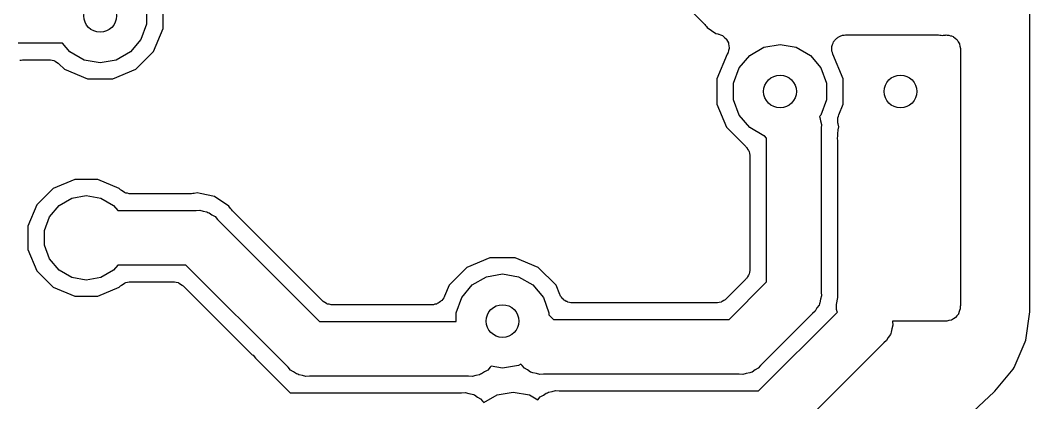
# Model space of a CAD drawing. Extents: x 50 to 248, y -151 to -36.
# Drawn here: x 104.2 to 122.68, y -67.54 to -60.53 of the extents above; entities that cross this region are included whole.
import ezdxf

# ---------------------------------------------------------------- set-up
doc = ezdxf.new("R2010")
doc.units = 0
doc.header["$MEASUREMENT"] = 0
doc.layers.add('BLACK', color=7, linetype='CONTINUOUS')

msp = doc.modelspace()

# ---------------------------------------------------------------- linework, layer by layer
at = {"layer": 'BLACK', "linetype": 'CONTINUOUS'}
for p, q in [((106.819, -60.6817), (106.819, -60.2223)), ((116.325, -60.2046), (116.732, -60.6109)), ((106.514, -60.3021), (106.514, -60.6019)), ((122.682, -65.8541), (122.682, -60.399)), ((106.514, -60.6019), (106.411, -60.8836)), ((116.732, -60.6109), (116.746, -60.6314)), ((106.643, -61.1061), (106.819, -60.6817)), ((116.746, -60.6314), (116.763, -60.6494)), ((116.763, -60.6494), (116.776, -60.6684)), ((116.776, -60.6684), (116.934, -60.7736)), ((116.934, -60.7736), (116.974, -60.7816)), ((116.974, -60.7816), (116.982, -60.7846)), ((116.982, -60.7846), (116.99, -60.7854)), ((116.99, -60.7854), (117.022, -60.8005)), ((117.022, -60.8005), (117.056, -60.8136)), ((119.284, -60.8061), (119.311, -60.8012)), ((119.311, -60.8012), (121.01, -60.8012)), ((121.01, -60.8012), (121.034, -60.8056)), ((121.137, -60.8042), (121.153, -60.8012)), ((121.153, -60.8012), (121.153, -60.8012)), ((121.153, -60.8012), (121.168, -60.8039)), ((121.168, -60.8039), (121.197, -60.8033)), ((121.197, -60.8033), (121.199, -60.8042)), ((104.974, -60.952), (104.162, -60.952)), ((105.109, -61.1132), (104.974, -60.952)), ((106.411, -60.8836), (106.219, -61.1132)), ((117.056, -60.8136), (117.062, -60.8191)), ((117.062, -60.8191), (117.07, -60.8227)), ((117.07, -60.8227), (117.095, -60.848)), ((117.095, -60.848), (117.122, -60.8717)), ((117.122, -60.8717), (117.126, -60.8791)), ((117.126, -60.8791), (117.132, -60.885)), ((117.132, -60.885), (117.147, -60.9176)), ((117.147, -60.9176), (117.165, -60.9491)), ((117.165, -60.9491), (117.166, -60.9574)), ((117.166, -60.9574), (117.169, -60.965)), ((117.169, -60.965), (117.173, -61.0007)), ((117.815, -61.0261), (118.11, -60.9741)), ((118.11, -60.9741), (118.405, -61.0261)), ((119.067, -60.9954), (119.069, -60.9789)), ((119.069, -60.9789), (119.082, -60.9543)), ((119.082, -60.9543), (119.091, -60.9282)), ((119.091, -60.9282), (119.102, -60.9154)), ((119.102, -60.9154), (119.109, -60.9006)), ((119.109, -60.9006), (119.13, -60.8819)), ((119.13, -60.8819), (119.148, -60.8607)), ((119.148, -60.8607), (119.162, -60.8523)), ((119.162, -60.8523), (119.175, -60.841)), ((119.175, -60.841), (119.2, -60.8304)), ((119.2, -60.8304), (119.224, -60.8166)), ((119.224, -60.8166), (119.241, -60.8137)), ((119.241, -60.8137), (119.256, -60.8073)), ((119.256, -60.8073), (119.284, -60.8061)), ((121.034, -60.8056), (121.059, -60.8061)), ((121.059, -60.8061), (121.081, -60.8106)), ((121.081, -60.8106), (121.104, -60.8061)), ((121.104, -60.8061), (121.108, -60.8052)), ((121.104, -60.8061), (121.104, -60.8061)), ((121.108, -60.8052), (121.111, -60.8052)), ((121.111, -60.8052), (121.114, -60.8042)), ((121.114, -60.8042), (121.137, -60.8042)), ((121.199, -60.8042), (121.202, -60.8042)), ((121.202, -60.8042), (121.232, -60.8151)), ((121.232, -60.8151), (121.24, -60.8166)), ((121.24, -60.8166), (121.247, -60.8203)), ((121.247, -60.8203), (121.28, -60.8316)), ((121.28, -60.8316), (121.282, -60.8334)), ((121.282, -60.8334), (121.285, -60.8344)), ((121.285, -60.8344), (121.316, -60.86)), ((121.316, -60.86), (121.317, -60.8607)), ((121.317, -60.8607), (121.317, -60.8615)), ((121.317, -60.8615), (121.349, -60.8869)), ((121.349, -60.8869), (121.35, -60.8893)), ((121.35, -60.8893), (121.353, -60.8911)), ((121.353, -60.8911), (121.373, -60.9269)), ((121.373, -60.9269), (121.395, -60.9623)), ((121.395, -60.9623), (121.395, -60.965)), ((121.395, -60.965), (121.397, -60.9675)), ((121.397, -60.9675), (121.404, -61.0082)), ((105.369, -61.2631), (105.109, -61.1132)), ((106.219, -61.1132), (105.959, -61.2631)), ((106.318, -61.431), (106.643, -61.1061)), ((117.143, -61.1545), (116.955, -61.6075)), ((117.154, -61.1381), (117.143, -61.1545)), ((117.157, -61.13), (117.154, -61.1381)), ((117.161, -61.1228), (117.157, -61.13)), ((117.168, -61.0875), (117.161, -61.1228)), ((117.177, -61.0529), (117.168, -61.0875)), ((117.173, -61.0007), (117.178, -61.0363)), ((117.178, -61.0363), (117.176, -61.0445)), ((117.176, -61.0445), (117.177, -61.0529)), ((117.555, -61.176), (117.815, -61.0261)), ((118.405, -61.0261), (118.665, -61.176)), ((119.057, -61.0663), (119.061, -61.0389)), ((119.061, -61.0826), (119.057, -61.0663)), ((119.061, -61.0111), (119.067, -60.9954)), ((119.061, -61.0389), (119.061, -61.0111)), ((119.061, -61.0994), (119.061, -61.0826)), ((119.07, -61.1254), (119.061, -61.0994)), ((119.076, -61.1525), (119.07, -61.1254)), ((119.265, -61.6075), (119.076, -61.1525)), ((121.404, -61.0082), (121.412, -61.0488)), ((121.412, -61.0488), (121.412, -61.0516)), ((121.412, -61.0516), (121.412, -61.0543)), ((121.412, -61.0543), (121.412, -65.7578)), ((104.195, -61.2617), (104.22, -61.2611)), ((104.22, -61.2611), (104.244, -61.2568)), ((104.244, -61.2568), (104.73, -61.2568)), ((104.73, -61.2568), (104.741, -61.2587)), ((104.741, -61.2587), (104.753, -61.2578)), ((104.753, -61.2578), (104.785, -61.2664)), ((104.785, -61.2664), (104.817, -61.2721)), ((104.817, -61.2721), (104.827, -61.2777)), ((104.827, -61.2777), (104.838, -61.2806)), ((104.838, -61.2806), (104.865, -61.2996)), ((104.865, -61.2996), (104.894, -61.3162)), ((104.894, -61.3162), (104.901, -61.3248)), ((104.901, -61.3248), (104.91, -61.3312)), ((104.91, -61.3312), (105.01, -61.431)), ((105.664, -61.3151), (105.369, -61.2631)), ((105.959, -61.2631), (105.664, -61.3151)), ((117.363, -61.4056), (117.555, -61.176)), ((118.665, -61.176), (118.857, -61.4056)), ((105.01, -61.431), (105.434, -61.6068)), ((105.894, -61.6068), (106.318, -61.431)), ((117.26, -61.6873), (117.363, -61.4056)), ((118.857, -61.4056), (118.96, -61.6873)), ((105.434, -61.6068), (105.894, -61.6068)), ((116.955, -61.6075), (116.955, -62.0669)), ((117.26, -61.9871), (117.26, -61.6873)), ((118.96, -61.6873), (118.96, -61.9871)), ((119.265, -62.0669), (119.265, -61.6075)), ((116.955, -62.0669), (117.131, -62.4913)), ((117.363, -62.2688), (117.26, -61.9871)), ((118.96, -61.9871), (118.857, -62.2688)), ((119.184, -62.2619), (119.265, -62.0669)), ((117.555, -62.4984), (117.363, -62.2688)), ((118.857, -62.2688), (118.834, -62.2973)), ((119.177, -62.2916), (119.184, -62.2619)), ((118.834, -62.2973), (118.841, -62.3104)), ((118.841, -62.3104), (118.853, -62.3757)), ((118.853, -62.3757), (118.87, -62.4397)), ((118.87, -62.4397), (118.864, -62.5058)), ((119.165, -62.348), (119.168, -62.3344)), ((119.169, -62.3782), (119.165, -62.348)), ((119.168, -62.3205), (119.177, -62.2916)), ((119.168, -62.3344), (119.168, -62.3205)), ((119.169, -62.379), (119.169, -62.3782)), ((119.169, -62.3797), (119.169, -62.379)), ((119.169, -62.3807), (119.169, -62.3797)), ((119.169, -62.3797), (119.169, -62.3797)), ((119.17, -62.4086), (119.169, -62.3807)), ((119.174, -62.4293), (119.17, -62.4086)), ((119.185, -62.484), (119.174, -62.4293)), ((119.174, -62.4293), (119.174, -62.4293)), ((117.131, -62.4913), (117.485, -62.8451)), ((117.815, -62.6483), (117.555, -62.4984)), ((117.823, -62.6496), (117.815, -62.6483)), ((117.864, -62.6911), (117.823, -62.6496)), ((118.864, -62.5058), (118.864, -65.5102)), ((119.169, -62.5883), (119.173, -62.5637)), ((119.169, -62.6617), (119.169, -62.5883)), ((119.173, -62.5637), (119.174, -62.5387)), ((119.174, -62.5387), (119.185, -62.484)), ((117.864, -65.3249), (117.864, -62.6911)), ((119.163, -62.6832), (119.169, -62.6617)), ((119.169, -62.7492), (119.163, -62.6832)), ((119.169, -65.4277), (119.169, -62.7492)), ((117.485, -62.8451), (117.491, -62.8543)), ((117.491, -62.8543), (117.5, -62.8615)), ((117.5, -62.8615), (117.516, -62.8902)), ((117.516, -62.8902), (117.535, -62.9174)), ((117.535, -62.9174), (117.538, -62.9282)), ((117.538, -62.9282), (117.544, -62.9379)), ((117.544, -62.9379), (117.55, -62.9706)), ((117.55, -62.9706), (117.558, -63.0026)), ((117.558, -63.0026), (117.557, -63.0137)), ((117.557, -63.0137), (117.559, -63.0247)), ((117.559, -63.0247), (117.559, -65.0934)), ((105.198, -63.4492), (104.806, -63.6116)), ((105.622, -63.4492), (105.198, -63.4492)), ((106.014, -63.6116), (105.622, -63.4492)), ((104.806, -63.6116), (104.506, -63.9117)), ((105.145, -63.7889), (105.41, -63.7422)), ((105.41, -63.7422), (105.675, -63.7889)), ((106.039, -63.6368), (106.014, -63.6116)), ((106.049, -63.6432), (106.039, -63.6368)), ((106.056, -63.6518), (106.049, -63.6432)), ((106.085, -63.6684), (106.056, -63.6518)), ((106.112, -63.6874), (106.085, -63.6684)), ((106.123, -63.6903), (106.112, -63.6874)), ((106.132, -63.6959), (106.123, -63.6903)), ((106.165, -63.7016), (106.132, -63.6959)), ((106.197, -63.7102), (106.165, -63.7016)), ((106.208, -63.7093), (106.197, -63.7102)), ((106.219, -63.7112), (106.208, -63.7093)), ((107.338, -63.7112), (106.219, -63.7112)), ((107.362, -63.7069), (107.338, -63.7112)), ((107.387, -63.7063), (107.362, -63.7069)), ((107.442, -63.6954), (107.387, -63.7063)), ((107.497, -63.7063), (107.442, -63.6954)), ((107.756, -63.7579), (107.497, -63.7063)), ((107.497, -63.7063), (107.497, -63.7063)), ((107.497, -63.7063), (107.497, -63.7063)), ((108.022, -63.9358), (107.756, -63.7579)), ((104.506, -63.9117), (104.343, -64.3038)), ((104.74, -64.1291), (104.913, -63.9233)), ((104.913, -63.9233), (105.145, -63.7889)), ((105.675, -63.7889), (105.907, -63.9233)), ((105.907, -63.9233), (105.985, -64.016)), ((108.053, -63.9822), (108.022, -63.9358)), ((104.648, -64.3816), (104.74, -64.1291)), ((105.985, -64.016), (107.42, -64.016)), ((107.42, -64.016), (107.486, -64.0102)), ((107.486, -64.0102), (107.55, -64.0274)), ((107.55, -64.0274), (107.616, -64.0389)), ((107.616, -64.0389), (107.635, -64.0501)), ((107.635, -64.0501), (107.657, -64.0559)), ((107.657, -64.0559), (107.711, -64.0939)), ((107.711, -64.0939), (107.768, -64.1271)), ((107.768, -64.1271), (107.811, -64.1779)), ((108.07, -64.0002), (108.053, -63.9822)), ((108.085, -64.0207), (108.07, -64.0002)), ((109.733, -65.6688), (108.085, -64.0207)), ((104.343, -64.3038), (104.343, -64.7282)), ((107.811, -64.1779), (109.681, -66.048)), ((104.648, -64.6504), (104.648, -64.3816)), ((104.74, -64.9029), (104.648, -64.6504)), ((104.343, -64.7282), (104.506, -65.1203)), ((104.913, -65.1087), (104.74, -64.9029)), ((105.985, -65.016), (105.907, -65.1087)), ((107.235, -65.016), (105.985, -65.016)), ((109.105, -66.8861), (107.235, -65.016)), ((112.8, -64.8852), (112.376, -65.061)), ((113.26, -64.8852), (112.8, -64.8852)), ((113.684, -65.061), (113.26, -64.8852)), ((104.506, -65.1203), (104.806, -65.4204)), ((105.145, -65.2431), (104.913, -65.1087)), ((105.907, -65.1087), (105.675, -65.2431)), ((112.376, -65.061), (112.051, -65.3859)), ((112.475, -65.3788), (112.735, -65.2289)), ((112.735, -65.2289), (113.03, -65.1769)), ((113.03, -65.1769), (113.325, -65.2289)), ((113.325, -65.2289), (113.585, -65.3788)), ((114.009, -65.3859), (113.684, -65.061)), ((117.516, -65.228), (117.5, -65.2567)), ((117.535, -65.2008), (117.516, -65.228)), ((117.538, -65.19), (117.535, -65.2008)), ((117.544, -65.1803), (117.538, -65.19)), ((117.55, -65.1476), (117.544, -65.1803)), ((117.558, -65.1156), (117.55, -65.1476)), ((117.559, -65.0934), (117.557, -65.1044)), ((117.557, -65.1044), (117.558, -65.1156)), ((104.806, -65.4204), (105.198, -65.5828)), ((105.41, -65.2898), (105.145, -65.2431)), ((105.675, -65.2431), (105.41, -65.2898)), ((105.622, -65.5828), (106.014, -65.4204)), ((106.014, -65.4204), (106.039, -65.3952)), ((106.039, -65.3952), (106.049, -65.3888)), ((106.049, -65.3888), (106.056, -65.3802)), ((106.056, -65.3802), (106.085, -65.3636)), ((106.085, -65.3636), (106.112, -65.3446)), ((106.112, -65.3446), (106.123, -65.3417)), ((106.123, -65.3417), (106.132, -65.3361)), ((106.132, -65.3361), (106.165, -65.3304)), ((106.165, -65.3304), (106.197, -65.3218)), ((106.197, -65.3218), (106.208, -65.3227)), ((106.208, -65.3227), (106.219, -65.3208)), ((106.219, -65.3208), (107.003, -65.3208)), ((107.003, -65.3208), (107.014, -65.3227)), ((107.014, -65.3227), (107.026, -65.3218)), ((107.026, -65.3218), (107.058, -65.3304)), ((107.058, -65.3304), (107.09, -65.3361)), ((107.09, -65.3361), (107.1, -65.3417)), ((107.1, -65.3417), (107.111, -65.3446)), ((107.111, -65.3446), (107.138, -65.3636)), ((107.138, -65.3636), (107.167, -65.3802)), ((107.167, -65.3802), (107.174, -65.3888)), ((107.174, -65.3888), (107.183, -65.3952)), ((107.183, -65.3952), (108.444, -66.6559)), ((112.051, -65.3859), (111.968, -65.5864)), ((112.283, -65.6084), (112.475, -65.3788)), ((113.585, -65.3788), (113.777, -65.6084)), ((114.078, -65.5516), (114.009, -65.3859)), ((117.485, -65.273), (117.124, -65.634)), ((117.176, -66.0132), (117.864, -65.3249)), ((117.491, -65.2639), (117.485, -65.273)), ((117.5, -65.2567), (117.491, -65.2639)), ((105.198, -65.5828), (105.622, -65.5828)), ((111.959, -65.6005), (111.953, -65.6162)), ((111.968, -65.5864), (111.959, -65.6005)), ((112.18, -65.8901), (112.283, -65.6084)), ((113.777, -65.6084), (113.88, -65.8901)), ((114.087, -65.5657), (114.078, -65.5516)), ((114.092, -65.5814), (114.087, -65.5657)), ((114.11, -65.6026), (114.092, -65.5814)), ((114.125, -65.626), (114.11, -65.6026)), ((118.87, -65.5763), (118.853, -65.6403)), ((118.864, -65.5102), (118.87, -65.5763)), ((119.169, -65.4278), (119.169, -65.4277)), ((119.169, -65.6112), (119.169, -65.4278)), ((109.742, -65.6752), (109.733, -65.6688)), ((109.749, -65.6838), (109.742, -65.6752)), ((109.778, -65.7004), (109.749, -65.6838)), ((109.805, -65.7194), (109.778, -65.7004)), ((109.816, -65.7223), (109.805, -65.7194)), ((109.826, -65.7279), (109.816, -65.7223)), ((109.858, -65.7336), (109.826, -65.7279)), ((109.89, -65.7422), (109.858, -65.7336)), ((109.902, -65.7413), (109.89, -65.7422)), ((109.913, -65.7432), (109.902, -65.7413)), ((111.733, -65.7432), (109.913, -65.7432)), ((111.75, -65.7403), (111.733, -65.7432)), ((111.766, -65.741), (111.75, -65.7403)), ((111.793, -65.7327), (111.766, -65.741)), ((111.82, -65.7279), (111.793, -65.7327)), ((111.835, -65.7195), (111.82, -65.7279)), ((111.851, -65.7145), (111.835, -65.7195)), ((111.873, -65.6976), (111.851, -65.7145)), ((111.897, -65.6838), (111.873, -65.6976)), ((111.907, -65.671), (111.897, -65.6838)), ((111.921, -65.6608), (111.907, -65.671)), ((111.935, -65.6374), (111.921, -65.6608)), ((111.953, -65.6162), (111.935, -65.6374)), ((114.138, -65.6362), (114.125, -65.626)), ((114.149, -65.649), (114.138, -65.6362)), ((114.173, -65.6628), (114.149, -65.649)), ((114.195, -65.6797), (114.173, -65.6628)), ((114.211, -65.6847), (114.195, -65.6797)), ((114.225, -65.6931), (114.211, -65.6847)), ((114.253, -65.6979), (114.225, -65.6931)), ((114.279, -65.7062), (114.253, -65.6979)), ((114.296, -65.7055), (114.279, -65.7062)), ((114.312, -65.7084), (114.296, -65.7055)), ((116.944, -65.7084), (114.312, -65.7084)), ((116.955, -65.7065), (116.944, -65.7084)), ((116.966, -65.7074), (116.955, -65.7065)), ((116.998, -65.6988), (116.966, -65.7074)), ((117.031, -65.6931), (116.998, -65.6988)), ((117.041, -65.6875), (117.031, -65.6931)), ((117.052, -65.6846), (117.041, -65.6875)), ((117.079, -65.6656), (117.052, -65.6846)), ((117.108, -65.649), (117.079, -65.6656)), ((117.115, -65.6404), (117.108, -65.649)), ((117.124, -65.634), (117.115, -65.6404)), ((118.824, -65.7466), (118.786, -65.8009)), ((118.83, -65.725), (118.824, -65.7466)), ((118.841, -65.7056), (118.83, -65.725)), ((118.853, -65.6403), (118.841, -65.7056)), ((119.142, -65.8246), (119.143, -65.7833)), ((119.143, -65.7419), (119.144, -65.7393)), ((119.143, -65.7833), (119.143, -65.7419)), ((119.144, -65.7364), (119.169, -65.6112)), ((119.144, -65.7393), (119.144, -65.7364)), ((121.41, -65.7927), (121.406, -65.8208)), ((121.412, -65.7578), (121.409, -65.7751)), ((121.409, -65.7751), (121.41, -65.7927)), ((112.18, -66.048), (112.18, -65.8901)), ((113.88, -65.8901), (113.88, -65.9289)), ((113.88, -65.9289), (113.964, -66.0132)), ((117.716, -67.318), (119.159, -65.8751)), ((118.702, -65.901), (117.752, -66.8513)), ((118.753, -65.8584), (118.702, -65.901)), ((118.786, -65.8009), (118.753, -65.8584)), ((119.143, -65.8273), (119.142, -65.8246)), ((119.143, -65.8301), (119.143, -65.8273)), ((119.157, -65.869), (119.143, -65.8301)), ((119.159, -65.8751), (119.157, -65.869)), ((121.32, -65.9769), (121.317, -65.9806)), ((121.324, -65.9744), (121.32, -65.9769)), ((121.349, -65.9432), (121.324, -65.9744)), ((121.374, -65.913), (121.349, -65.9432)), ((121.376, -65.9085), (121.374, -65.913)), ((121.379, -65.9048), (121.376, -65.9085)), ((121.391, -65.8672), (121.379, -65.9048)), ((121.404, -65.8301), (121.391, -65.8672)), ((121.406, -65.8208), (121.404, -65.8254)), ((121.404, -65.8254), (121.404, -65.8301)), ((122.609, -66.3888), (122.681, -65.8715)), ((122.681, -65.8715), (122.682, -65.8541)), ((109.681, -66.048), (112.18, -66.048)), ((113.964, -66.0132), (117.176, -66.0132)), ((120.175, -66.1167), (120.157, -66.1808)), ((121.154, -66.04), (120.169, -66.04)), ((120.169, -66.04), (120.169, -66.0506)), ((120.169, -66.0506), (120.175, -66.1167)), ((121.159, -66.0392), (121.154, -66.04)), ((121.163, -66.0398), (121.159, -66.0392)), ((121.202, -66.0315), (121.163, -66.0398)), ((121.241, -66.0247), (121.202, -66.0315)), ((121.245, -66.0223), (121.241, -66.0247)), ((121.25, -66.0213), (121.245, -66.0223)), ((121.283, -66.0003), (121.25, -66.0213)), ((121.317, -65.9806), (121.283, -66.0003)), ((120.091, -66.3414), (120.058, -66.3988)), ((120.129, -66.287), (120.091, -66.3414)), ((120.135, -66.2655), (120.129, -66.287)), ((120.146, -66.2461), (120.135, -66.2655)), ((120.157, -66.1808), (120.146, -66.2461)), ((120.007, -66.4415), (118.292, -68.1561)), ((120.058, -66.3988), (120.007, -66.4415)), ((122.394, -66.8926), (122.6, -66.4222)), ((122.6, -66.4222), (122.609, -66.3888)), ((108.444, -66.6559), (108.463, -66.6671)), ((108.463, -66.6671), (108.506, -66.7178)), ((108.506, -66.7178), (108.582, -66.7945)), ((108.582, -66.7945), (108.582, -66.7945)), ((108.582, -66.7945), (109.141, -67.3528)), ((109.148, -66.9369), (109.105, -66.8861)), ((112.801, -66.8861), (112.759, -66.9369)), ((112.821, -66.8663), (112.801, -66.8861)), ((113.03, -66.9031), (112.821, -66.8663)), ((113.325, -66.8511), (113.03, -66.9031)), ((113.365, -66.8281), (113.325, -66.8511)), ((113.388, -66.8513), (113.365, -66.8281)), ((113.431, -66.9021), (113.388, -66.8513)), ((113.488, -66.9353), (113.431, -66.9021)), ((117.709, -66.9021), (117.652, -66.9353)), ((117.752, -66.8513), (117.709, -66.9021)), ((122.376, -66.9222), (122.394, -66.8926)), ((109.205, -66.9701), (109.148, -66.9369)), ((109.259, -67.0081), (109.205, -66.9701)), ((109.281, -67.0139), (109.259, -67.0081)), ((109.3, -67.0251), (109.281, -67.0139)), ((109.366, -67.0366), (109.3, -67.0251)), ((109.43, -67.0538), (109.366, -67.0366)), ((109.496, -67.048), (109.43, -67.0538)), ((112.41, -67.048), (109.496, -67.048)), ((112.476, -67.0538), (112.41, -67.048)), ((112.541, -67.0366), (112.476, -67.0538)), ((112.606, -67.0251), (112.541, -67.0366)), ((112.625, -67.0139), (112.606, -67.0251)), ((112.647, -67.0081), (112.625, -67.0139)), ((112.701, -66.9701), (112.647, -67.0081)), ((112.759, -66.9369), (112.701, -66.9701)), ((113.543, -66.9733), (113.488, -66.9353)), ((113.564, -66.9791), (113.543, -66.9733)), ((113.584, -66.9903), (113.564, -66.9791)), ((113.649, -67.0018), (113.584, -66.9903)), ((113.713, -67.019), (113.649, -67.0018)), ((113.779, -67.0132), (113.713, -67.019)), ((117.361, -67.0132), (113.779, -67.0132)), ((117.427, -67.019), (117.361, -67.0132)), ((117.491, -67.0018), (117.427, -67.019)), ((117.556, -66.9903), (117.491, -67.0018)), ((117.576, -66.9791), (117.556, -66.9903)), ((117.597, -66.9733), (117.576, -66.9791)), ((117.652, -66.9353), (117.597, -66.9733)), ((122.044, -67.3257), (122.376, -66.9222)), ((109.141, -67.3528), (112.281, -67.3528)), ((112.281, -67.3528), (112.347, -67.347)), ((112.347, -67.347), (112.411, -67.3642)), ((112.411, -67.3642), (112.476, -67.3757)), ((112.476, -67.3757), (112.496, -67.3869)), ((112.496, -67.3869), (112.517, -67.3927)), ((112.517, -67.3927), (112.572, -67.4307)), ((112.572, -67.4307), (112.629, -67.4639)), ((112.689, -67.5317), (112.931, -67.3917)), ((112.931, -67.3917), (113.227, -67.3397)), ((113.227, -67.3397), (113.522, -67.3917)), ((113.522, -67.3917), (113.676, -67.4808)), ((113.677, -67.4799), (113.72, -67.4291)), ((113.72, -67.4291), (113.777, -67.3959)), ((113.777, -67.3959), (113.831, -67.3579)), ((113.831, -67.3579), (113.853, -67.3521)), ((113.853, -67.3521), (113.872, -67.3409)), ((113.872, -67.3409), (113.938, -67.3294)), ((113.938, -67.3294), (114.002, -67.3122)), ((114.002, -67.3122), (114.068, -67.318)), ((114.068, -67.318), (117.716, -67.318)), ((120.036, -69.1807), (122.032, -67.3384)), ((122.032, -67.3384), (122.044, -67.3257)), ((112.629, -67.4639), (112.672, -67.5147)), ((112.672, -67.5147), (112.689, -67.5317)), ((113.676, -67.4808), (113.677, -67.4799))]:
    msp.add_line(p, q, dxfattribs=at)
at = {"layer": 'BLACK'}
for centre in [(105.664, -60.452), (118.11, -61.8372), (120.314, -61.8372), (113.03, -66.04)]:
    msp.add_circle(centre, 0.3, dxfattribs=at)

doc.saveas('drawing.dxf')
